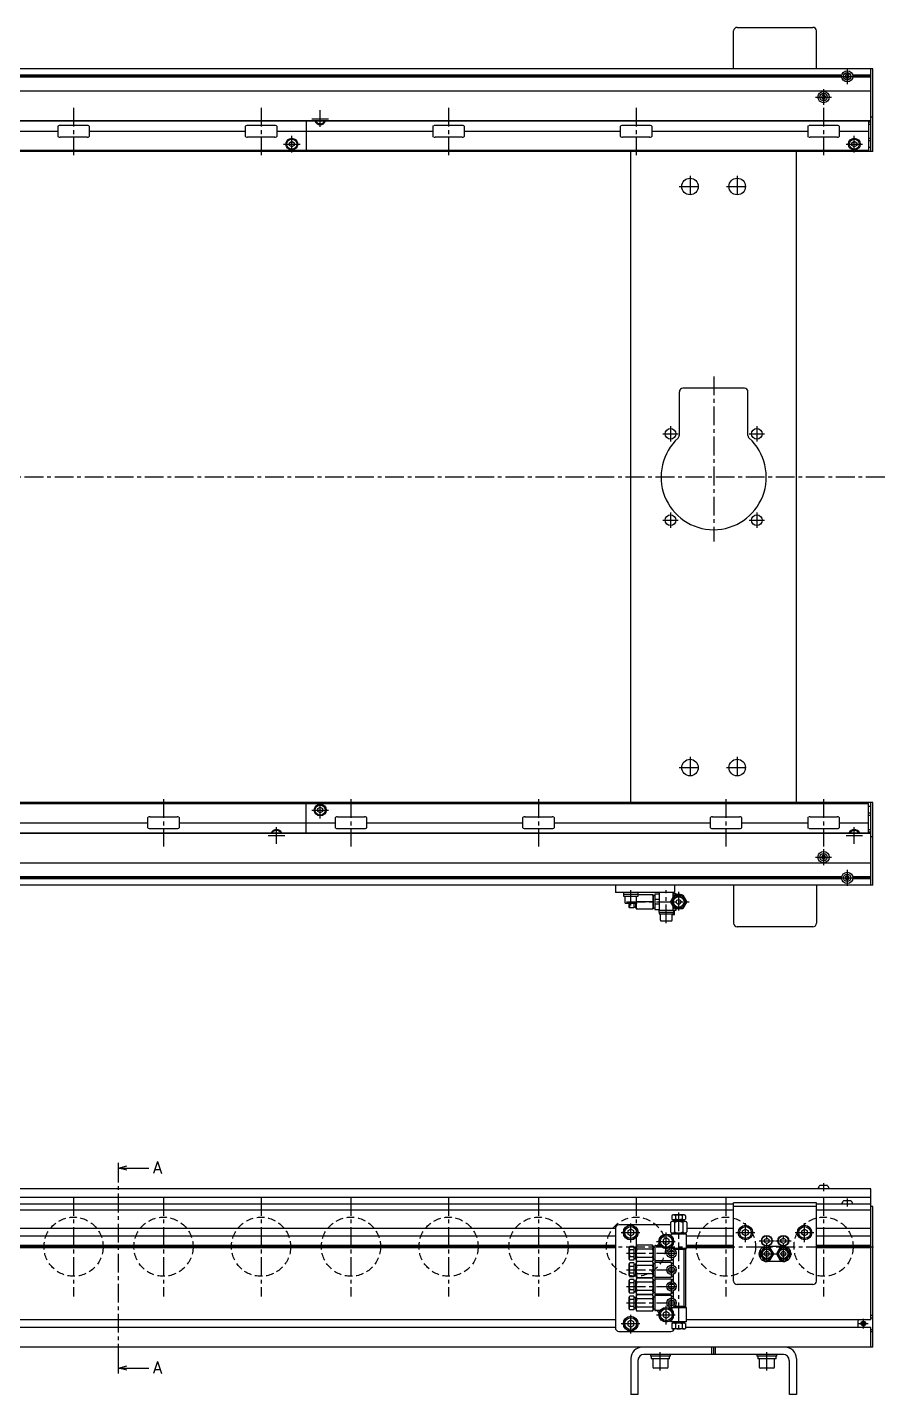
# Model space of a CAD drawing. Extents: x -10 to 4491, y -8 to 1201.
# Drawn here: x 2909 to 3634, y 28 to 1183 of the extents above; entities that cross this region are included whole.
import ezdxf

# ---------------------------------------------------------------- set-up
doc = ezdxf.new("R2010")
doc.units = 0
doc.header["$LTSCALE"] = 0.5
doc.linetypes.add('CENTER', pattern=[50.8, 31.75, -6.35, 6.35, -6.35])
doc.linetypes.add('DASHED', pattern=[19.05, 12.7, -6.35])
for name, color, linetype in [('MSM_CENTER', 1, 'CENTER'), ('MSM_CONTINUOUS', 7, 'CONTINUOUS'), ('MSM_DASHED', 4, 'DASHED'), ('MSM_PART_NUMBER', 7, 'CONTINUOUS')]:
    doc.layers.add(name, color=color, linetype=linetype)
doc.styles.get("Standard").update_dxf_attribs({"font": 'txt.shx', "height": 10, "bigfont": 'bigfont.shx'})

# ---------------------------------------------------------------- blocks, each defined once
blk = doc.blocks.new('*U88')
at = {"layer": 'MSM_PART_NUMBER'}
blk.add_text('A', height=10, dxfattribs=at).set_placement((3015.3, 214.9))
blk = doc.blocks.new('*U89')
at = {"layer": 'MSM_PART_NUMBER'}
blk.add_text('A', height=10, dxfattribs=at).set_placement((3015.3, 45.9))

msp = doc.modelspace()

# ---------------------------------------------------------------- linework, layer by layer
at = {"layer": 'MSM_CENTER'}
for p, q in [((3602.2, 1148.8), (3602.2, 1135.3)), ((3595.5, 1142), (3609, 1142)), ((3575.5, 1124.5), (3589, 1124.5)), ((3582.2, 1131.3), (3582.2, 1117.8)), ((2948.2, 1115.5), (2948.2, 1075.5)), ((3106.7, 1115.5), (3106.7, 1075.5)), ((3156.7, 1099.2), (3156.7, 1113.3)), ((3265.2, 1115.5), (3265.2, 1075.5)), ((3423.7, 1115.5), (3423.7, 1075.5)), ((3582.2, 1115.5), (3582.2, 1075.5)), ((3149.7, 1106.2), (3163.8, 1106.2)), ((3132.7, 1077.7), (3132.7, 1091.8)), ((3608.2, 1077.7), (3608.2, 1091.8)), ((3125.7, 1084.7), (3139.8, 1084.7)), ((3601.2, 1084.7), (3615.2, 1084.7)), ((3469.3, 1057.9), (3469.3, 1039.9)), ((3509.2, 1057.9), (3509.2, 1039.9)), ((3460.2, 1048.9), (3478.3, 1048.9)), ((3500.2, 1048.9), (3518.3, 1048.9)), ((3489.3, 888.4), (3489.3, 748.9)), ((3452.8, 846.4), (3452.8, 833.4)), ((3525.8, 846.4), (3525.8, 833.4)), ((3446.2, 839.9), (3459.3, 839.9)), ((3519.2, 839.9), (3532.2, 839.9)), ((3633.9, 803.4), (359.7, 803.4)), ((3446.2, 766.9), (3459.3, 766.9)), ((3452.8, 773.4), (3452.8, 760.4)), ((3519.2, 766.9), (3532.2, 766.9)), ((3525.8, 773.4), (3525.8, 760.4)), ((3469.3, 566.9), (3469.3, 548.9)), ((3509.2, 566.9), (3509.2, 548.9)), ((3460.2, 557.9), (3478.3, 557.9)), ((3500.2, 557.9), (3518.3, 557.9)), ((3024.2, 531.3), (3024.2, 491.3)), ((3149.7, 522), (3163.8, 522)), ((3156.7, 515), (3156.7, 529)), ((3182.7, 531.3), (3182.7, 491.3)), ((3341.2, 531.3), (3341.2, 491.3)), ((3499.7, 531.3), (3499.7, 491.3)), ((3582.2, 531.3), (3582.2, 491.3)), ((3112.7, 500.5), (3126.7, 500.5)), ((3119.7, 493.5), (3119.7, 507.5)), ((3601.2, 500.5), (3615.2, 500.5)), ((3608.2, 493.5), (3608.2, 507.5)), ((3582.2, 489), (3582.2, 475.5)), ((3575.5, 482.2), (3589, 482.2)), ((3595.5, 464.7), (3609, 464.7)), ((3602.2, 471.5), (3602.2, 458)), ((3419.2, 441.3), (3419.2, 454.4)), ((3449.2, 426.3), (3449.2, 454.4)), ((3459.7, 452.9), (3459.7, 435.9)), ((3415.7, 444.4), (3468.7, 444.4)), ((2986.3, 55), (2986.3, 215)), ((3582.2, 206.8), (3582.2, 200)), ((2948.2, 195), (2948.2, 111)), ((3024.2, 195), (3024.2, 111)), ((3106.7, 195), (3106.7, 111)), ((3182.7, 195), (3182.7, 111)), ((3265.2, 195), (3265.2, 111)), ((3341.2, 195), (3341.2, 111)), ((3423.7, 195), (3423.7, 111)), ((3499.7, 195), (3499.7, 111)), ((3582.2, 195), (3582.2, 111)), ((3602.2, 193.8), (3602.2, 187)), ((3459.7, 182), (3459.7, 81.5)), ((3411, 165), (3427.5, 165)), ((3419.2, 156.7), (3419.2, 173.3)), ((3449.2, 149.2), (3449.2, 165.8)), ((3508.1, 165), (3524.3, 165)), ((3516.2, 156.9), (3516.2, 173.1)), ((3534.2, 140), (3534.2, 164.6)), ((3548.2, 140), (3548.2, 164.6)), ((3558.1, 165), (3574.3, 165)), ((3566.2, 156.9), (3566.2, 173.1)), ((367.2, 153), (3624.3, 153)), ((3441, 157.5), (3457.5, 157.5)), ((3453.7, 141.5), (3453.7, 153.5)), ((3527.7, 158), (3540.8, 158)), ((3541.7, 158), (3554.8, 158)), ((3415.7, 147.5), (3459.7, 147.5)), ((3453.7, 127.5), (3453.7, 139.5)), ((3527.2, 147), (3555.3, 147)), ((3415.7, 133.5), (3459.7, 133.5)), ((3415.7, 119.5), (3459.7, 119.5)), ((3453.7, 113.5), (3453.7, 125.5)), ((3415.7, 105.5), (3459.7, 105.5)), ((3453.7, 99.5), (3453.7, 111.5)), ((3419.2, 79.7), (3419.2, 96.3)), ((3441, 95.5), (3457.5, 95.5)), ((3449.2, 87.2), (3449.2, 103.8)), ((3411, 88), (3427.5, 88)), ((3611.8, 88), (3619.9, 88)), ((3615.9, 84), (3615.9, 92)), ((3444.2, 48.4), (3444.2, 64)), ((3534.2, 48.4), (3534.2, 64))]:
    msp.add_line(p, q, dxfattribs=at)
at = {"layer": 'MSM_CONTINUOUS'}
for p, q in [((3506.2, 1148.4), (3506.2, 1180.4)), ((3509.2, 1183.4), (3573.2, 1183.4)), ((3576.2, 1148.4), (3576.2, 1180.4)), ((3623.9, 1148.4), (370.6, 1148.4)), ((3622.2, 1148.3), (372.2, 1148.3)), ((3622.2, 1078.4), (3622.2, 1148.4)), ((3623.9, 1078.4), (3623.9, 1148.4)), ((3597.6, 1142.9), (396.9, 1142.9)), ((3597.6, 1141.2), (396.9, 1141.2)), ((3597.5, 1142), (397, 1142)), ((3602.2, 1143.8), (3600.7, 1142.9)), ((3600.7, 1142.9), (3600.7, 1141.2)), ((3600.7, 1141.2), (3602.2, 1140.3)), ((3603.7, 1142.9), (3602.2, 1143.8)), ((3602.2, 1140.3), (3603.7, 1141.2)), ((3603.7, 1141.2), (3603.7, 1142.9)), ((3622.2, 1142.9), (3606.9, 1142.9)), ((3622.2, 1141.2), (3606.9, 1141.2)), ((3622.2, 1142), (3607, 1142)), ((3622.2, 1129.5), (372.2, 1129.5)), ((3581.4, 1126), (3580.5, 1124.5)), ((3580.5, 1124.5), (3581.4, 1123)), ((3581.4, 1126), (3583.1, 1126)), ((3581.4, 1123), (3583.1, 1123)), ((3584, 1124.5), (3583.1, 1126)), ((3583.1, 1123), (3584, 1124.5)), ((3622.2, 1104.1), (372.2, 1104.1)), ((3622.2, 1104.5), (422.2, 1104.5)), ((2934.8, 1099.5), (2934.8, 1091.5)), ((2959.7, 1100.5), (2936.8, 1100.5)), ((2961.7, 1091.5), (2961.7, 1099.5)), ((3093.3, 1099.5), (3093.3, 1091.5)), ((3118.2, 1100.5), (3095.3, 1100.5)), ((3120.2, 1091.5), (3120.2, 1099.5)), ((3144.7, 1104.1), (3144.7, 1079.4)), ((3156.7, 1103.9), (3156.4, 1104.1)), ((3157.1, 1104.1), (3156.7, 1103.9)), ((3251.8, 1099.5), (3251.8, 1091.5)), ((3276.7, 1100.5), (3253.8, 1100.5)), ((3278.7, 1091.5), (3278.7, 1099.5)), ((3410.3, 1099.5), (3410.3, 1091.5)), ((3435.2, 1100.5), (3412.3, 1100.5)), ((3437.2, 1091.5), (3437.2, 1099.5)), ((3568.8, 1099.5), (3568.8, 1091.5)), ((3593.7, 1100.5), (3570.8, 1100.5)), ((3595.7, 1091.5), (3595.7, 1099.5)), ((3620.2, 1104.1), (3620.2, 1079.4)), ((3622.2, 1103.4), (3620.2, 1103.4)), ((3622.2, 1101.4), (3620.2, 1101.4)), ((3623.9, 1107.4), (3622.2, 1107.4)), ((2934.8, 1095.5), (2803.2, 1095.5)), ((2959.7, 1090.5), (2936.8, 1090.5)), ((3093.3, 1095.5), (2961.7, 1095.5)), ((3118.2, 1090.5), (3095.3, 1090.5)), ((3251.8, 1095.5), (3120.2, 1095.5)), ((3130.7, 1085.9), (3132.7, 1087.1)), ((3132.7, 1087.1), (3134.7, 1085.9)), ((3276.7, 1090.5), (3253.8, 1090.5)), ((3410.3, 1095.5), (3278.7, 1095.5)), ((3435.2, 1090.5), (3412.3, 1090.5)), ((3568.8, 1095.5), (3437.2, 1095.5)), ((3593.7, 1090.5), (3570.8, 1090.5)), ((3620.2, 1095.5), (3595.7, 1095.5)), ((3606.2, 1085.9), (3608.2, 1087.1)), ((3608.2, 1087.1), (3610.2, 1085.9)), ((3622.2, 1089.4), (3620.2, 1089.4)), ((3622.2, 1087.4), (3620.2, 1087.4)), ((3620.2, 1079.4), (450.2, 1079.4)), ((3623.9, 1078.4), (450.2, 1078.4)), ((3130.7, 1083.6), (3130.7, 1085.9)), ((3132.7, 1082.4), (3130.7, 1083.6)), ((3134.7, 1083.6), (3132.7, 1082.4)), ((3134.7, 1085.9), (3134.7, 1083.6)), ((3419.2, 528.4), (3419.2, 1078.4)), ((3559.3, 528.4), (3559.3, 1078.4)), ((3606.2, 1083.6), (3606.2, 1085.9)), ((3608.2, 1082.4), (3606.2, 1083.6)), ((3610.2, 1083.6), (3608.2, 1082.4)), ((3610.2, 1085.9), (3610.2, 1083.6)), ((3622.2, 1081.9), (3620.2, 1081.9)), ((3515.3, 878.4), (3463.3, 878.4)), ((3460.2, 875.4), (3460.2, 838.5)), ((3518.3, 838.5), (3518.3, 875.4)), ((3623.9, 528.4), (450.2, 528.4)), ((450.2, 527.4), (3620.2, 527.4)), ((3144.7, 502.6), (3144.7, 527.4)), ((3154.7, 523.2), (3156.7, 524.4)), ((3154.7, 520.9), (3154.7, 523.2)), ((3156.7, 519.7), (3154.7, 520.9)), ((3156.7, 524.4), (3158.7, 523.2)), ((3158.7, 520.9), (3156.7, 519.7)), ((3158.7, 523.2), (3158.7, 520.9)), ((3620.2, 502.6), (3620.2, 527.4)), ((3622.2, 524.9), (3620.2, 524.9)), ((3622.2, 458.4), (3622.2, 528.4)), ((3623.9, 458.4), (3623.9, 528.4)), ((2879.2, 511.3), (3010.8, 511.3)), ((3010.8, 515.3), (3010.8, 507.3)), ((3012.8, 516.3), (3035.7, 516.3)), ((3037.7, 507.3), (3037.7, 515.3)), ((3037.7, 511.3), (3169.3, 511.3)), ((3169.3, 515.3), (3169.3, 507.3)), ((3171.3, 516.3), (3194.2, 516.3)), ((3196.2, 507.3), (3196.2, 515.3)), ((3196.2, 511.3), (3327.8, 511.3)), ((3327.8, 515.3), (3327.8, 507.3)), ((3329.8, 516.3), (3352.7, 516.3)), ((3354.7, 507.3), (3354.7, 515.3)), ((3354.7, 511.3), (3486.3, 511.3)), ((3486.3, 515.3), (3486.3, 507.3)), ((3488.3, 516.3), (3511.2, 516.3)), ((3513.2, 507.3), (3513.2, 515.3)), ((3513.2, 511.3), (3568.8, 511.3)), ((3568.8, 515.3), (3568.8, 507.3)), ((3570.8, 516.3), (3593.7, 516.3)), ((3595.7, 507.3), (3595.7, 515.3)), ((3595.7, 511.3), (3620.2, 511.3)), ((3622.2, 519.4), (3620.2, 519.4)), ((3622.2, 517.4), (3620.2, 517.4)), ((3622.2, 502.6), (372.2, 502.6)), ((3622.2, 502.2), (422.2, 502.2)), ((3012.8, 506.3), (3035.7, 506.3)), ((3119.4, 502.6), (3119.7, 502.9)), ((3119.7, 502.9), (3120.1, 502.6)), ((3171.3, 506.3), (3194.2, 506.3)), ((3329.8, 506.3), (3352.7, 506.3)), ((3488.3, 506.3), (3511.2, 506.3)), ((3570.8, 506.3), (3593.7, 506.3)), ((3607.9, 502.6), (3608.2, 502.9)), ((3608.2, 502.9), (3608.6, 502.6)), ((3622.2, 505.4), (3620.2, 505.4)), ((3622.2, 503.4), (3620.2, 503.4)), ((3623.9, 499.4), (3622.2, 499.4)), ((3622.2, 477.2), (372.2, 477.2)), ((3581.4, 483.7), (3580.5, 482.2)), ((3580.5, 482.2), (3581.4, 480.7)), ((3583.1, 483.7), (3581.4, 483.7)), ((3583.1, 480.7), (3581.4, 480.7)), ((3584, 482.2), (3583.1, 483.7)), ((3583.1, 480.7), (3584, 482.2)), ((3597.6, 465.6), (396.9, 465.6)), ((3597.6, 463.9), (396.9, 463.9)), ((3597.5, 464.7), (397, 464.7)), ((3602.2, 466.5), (3600.7, 465.6)), ((3600.7, 465.6), (3600.7, 463.9)), ((3600.7, 463.9), (3602.2, 463)), ((3603.7, 465.6), (3602.2, 466.5)), ((3602.2, 463), (3603.7, 463.9)), ((3603.7, 463.9), (3603.7, 465.6)), ((3622.2, 465.6), (3606.9, 465.6)), ((3622.2, 463.9), (3606.9, 463.9)), ((3622.2, 464.7), (3607, 464.7)), ((3623.9, 458.4), (370.6, 458.4)), ((3622.2, 458.4), (372.2, 458.4)), ((3406.2, 458.4), (3406.2, 452.4)), ((3456.2, 452.4), (3406.2, 452.4)), ((3413, 452.4), (3413, 450.8)), ((3413, 450.8), (3425.5, 450.8)), ((3413.2, 450.8), (3413.2, 449.3)), ((3425.4, 449.3), (3425.4, 450.8)), ((3425.5, 450.8), (3425.5, 452.4)), ((3443.2, 450.9), (3439.7, 450.9)), ((3439.7, 450.9), (3439.7, 437.9)), ((3443.2, 452.4), (3443.2, 437.4)), ((3455.2, 448.6), (3455.2, 452.4)), ((3455.2, 451.4), (3457.7, 451.4)), ((3456.2, 458.4), (3456.2, 452.4)), ((3457.7, 450.6), (3457.7, 451.4)), ((3506.2, 458.4), (3506.2, 426.4)), ((3576.2, 458.4), (3576.2, 426.4)), ((3413.2, 449.3), (3425.4, 449.3)), ((3414.2, 449.3), (3414.2, 443.8)), ((3414.7, 443.3), (3423.7, 443.3)), ((3417.7, 443.3), (3417.7, 440)), ((3421.7, 439.4), (3417.9, 439.4)), ((3421.7, 443.3), (3421.7, 439.4)), ((3421.7, 440.1), (3423.2, 440.1)), ((3423.2, 443.3), (3423.2, 439.4)), ((3423.2, 439.4), (3423.7, 439.4)), ((3423.7, 443.3), (3423.7, 438.4)), ((3424.2, 443.8), (3424.2, 449.3)), ((3437.7, 444.4), (3424.3, 444.4)), ((3438.2, 450.4), (3425.4, 450.4)), ((3438.2, 450.4), (3438.2, 438.4)), ((3439.7, 449.4), (3438.2, 449.4)), ((3438.2, 439.4), (3439.7, 439.4)), ((3443.2, 446.4), (3439.7, 446.4)), ((3443.2, 442.4), (3439.7, 442.4)), ((3452.8, 444.4), (3456.3, 450.4)), ((3456.3, 438.4), (3452.8, 444.4)), ((3454, 444.4), (3456.9, 449.4)), ((3456.9, 439.4), (3454, 444.4)), ((3455.2, 437.4), (3455.2, 440.2)), ((3456.3, 450.4), (3463.2, 450.4)), ((3456.9, 449.4), (3462.6, 449.4)), ((3462.6, 439.4), (3456.9, 439.4)), ((3462.6, 449.4), (3465.5, 444.4)), ((3465.5, 444.4), (3462.6, 439.4)), ((3463.2, 450.4), (3466.7, 444.4)), ((3466.7, 444.4), (3463.2, 438.4)), ((3423.7, 438.4), (3438.2, 438.4)), ((3439.7, 437.9), (3443.2, 437.9)), ((3443, 437.4), (3457.7, 437.4)), ((3443, 437.4), (3443, 435.8)), ((3443, 435.8), (3455.5, 435.8)), ((3443.2, 435.8), (3443.2, 434.3)), ((3443.2, 434.3), (3455.4, 434.3)), ((3444.2, 434.3), (3444.2, 428.9)), ((3444.9, 428.3), (3453.6, 428.3)), ((3454.2, 428.9), (3454.2, 434.3)), ((3456.2, 433.4), (3454.2, 433.4)), ((3455.4, 434.3), (3455.4, 435.8)), ((3455.5, 435.8), (3455.5, 437.4)), ((3455.5, 436.4), (3455.7, 436.4)), ((3455.7, 433.4), (3455.7, 436.4)), ((3456.2, 433.4), (3456.2, 437.4)), ((3463.2, 438.4), (3456.3, 438.4)), ((3457.7, 437.4), (3457.7, 438.4)), ((3573.2, 423.4), (3509.2, 423.4)), ((2986.3, 215), (2986.3, 224)), ((2986.3, 219.5), (2993.3, 221.4)), ((2986.3, 219.5), (3011.9, 219.5)), ((2993.3, 217.6), (2986.3, 219.5)), ((3622.2, 202), (372.2, 202)), ((3585.4, 204.8), (3579.1, 204.8)), ((3622.2, 91.3), (3622.2, 202)), ((3622.2, 194.6), (674.4, 194.6)), ((3506.2, 189), (676.6, 189)), ((3576.2, 190), (3506.2, 190)), ((3506.2, 124), (3506.2, 190)), ((3576.2, 187), (3506.2, 187)), ((3576.2, 124), (3576.2, 190)), ((3622.2, 189), (3576.2, 189)), ((3605.4, 191.8), (3599.1, 191.8)), ((3623.9, 187), (3622.2, 187)), ((3623.9, 68), (3623.9, 187)), ((3506.2, 184), (678.6, 184)), ((3452.8, 173.5), (3452.8, 165.5)), ((3454, 179.2), (3454, 176.3)), ((3464.9, 174.5), (3454.5, 174.5)), ((3464.2, 180), (3455.4, 180)), ((3455.5, 176), (3455.5, 174.5)), ((3455.5, 176), (3464, 176)), ((3456.3, 173.5), (3456.3, 165.5)), ((3456.9, 179.2), (3456.9, 176.3)), ((3462.6, 179.2), (3462.6, 176.3)), ((3463.2, 173.5), (3463.2, 165.5)), ((3464, 174.5), (3464, 176)), ((3465.5, 179.2), (3465.5, 176.3)), ((3466.7, 173.5), (3466.7, 165.5)), ((3622.2, 184), (3576.2, 184)), ((3406.2, 168.3), (667.2, 168.3)), ((3406.2, 168.5), (3406.2, 84.5)), ((3452.8, 171.5), (3409.2, 171.5)), ((3419.2, 167.9), (3416.7, 166.4)), ((3416.7, 166.4), (3416.7, 163.6)), ((3416.7, 163.6), (3419.2, 162.1)), ((3421.7, 166.4), (3419.2, 167.9)), ((3419.2, 162.1), (3421.7, 163.6)), ((3421.7, 163.6), (3421.7, 166.4)), ((3453.2, 163.5), (3453.2, 162.3)), ((3466.2, 163.5), (3453.2, 163.5)), ((3464.9, 164.5), (3454.5, 164.5)), ((3454.7, 164.5), (3454.7, 163.5)), ((3464.7, 163.5), (3464.7, 164.5)), ((3466.2, 151.5), (3466.2, 163.5)), ((3506.2, 168.3), (3466.7, 168.3)), ((3513.7, 166.4), (3516.2, 167.9)), ((3513.7, 163.6), (3513.7, 166.4)), ((3516.2, 162.1), (3513.7, 163.6)), ((3516.2, 167.9), (3518.7, 166.4)), ((3518.7, 163.6), (3516.2, 162.1)), ((3518.7, 163.6), (3518.7, 166.4)), ((3563.7, 166.4), (3566.2, 167.9)), ((3563.7, 163.6), (3563.7, 166.4)), ((3566.2, 162.1), (3563.7, 163.6)), ((3566.2, 167.9), (3568.7, 166.4)), ((3568.7, 163.6), (3566.2, 162.1)), ((3568.7, 163.6), (3568.7, 166.4)), ((3622.2, 168.3), (3576.2, 168.3)), ((3406.2, 161.8), (682.2, 161.8)), ((3406.2, 153.9), (682.2, 153.9)), ((3406.2, 153), (682.2, 153)), ((3406.2, 152.1), (682.2, 152.1)), ((3417.7, 151.9), (3417.7, 143.1)), ((3421.7, 153.3), (3418.5, 153.3)), ((3421.7, 150.4), (3418.5, 150.4)), ((3421.7, 153.3), (3421.7, 141.7)), ((3423.2, 151.8), (3421.7, 151.8)), ((3423.7, 152.5), (3423.2, 152.5)), ((3423.2, 152.5), (3423.2, 142.5)), ((3424.3, 154.4), (3423.7, 153.5)), ((3423.7, 153.5), (3423.7, 141.5)), ((3437.7, 154.4), (3424.3, 154.4)), ((3437.7, 151), (3424.3, 151)), ((3438.2, 153.5), (3437.7, 154.4)), ((3438.2, 153.5), (3438.2, 141.5)), ((3439.7, 152.5), (3438.2, 152.5)), ((3439.7, 154), (3439.7, 99)), ((3440.2, 154), (3439.7, 154)), ((3444.3, 153.7), (3439.7, 153.7)), ((3449.2, 160.4), (3446.7, 158.9)), ((3446.7, 158.9), (3446.7, 156.1)), ((3446.7, 156.1), (3449.2, 154.6)), ((3451.7, 158.9), (3449.2, 160.4)), ((3449.2, 154.6), (3451.7, 156.1)), ((3451.7, 156.1), (3451.7, 158.9)), ((3453.5, 153), (3453.5, 151.5)), ((3454.6, 151.5), (3454.8, 151.4)), ((3466.2, 151.5), (3454.6, 151.5)), ((3464.3, 150.6), (3456.2, 150.6)), ((3464.3, 150.6), (3465.7, 151.4)), ((3464.3, 102.4), (3464.3, 150.6)), ((3465.7, 101.6), (3465.7, 151.4)), ((3465.8, 151.2), (3466.2, 151.5)), ((3506.2, 161.8), (3466.2, 161.8)), ((3506.2, 153.9), (3466.2, 153.9)), ((3506.2, 153), (3466.2, 153)), ((3506.2, 152.1), (3466.2, 152.1)), ((3531.3, 152), (3528.4, 147)), ((3528.7, 150.5), (3528.7, 147.5)), ((3529.6, 147), (3531.9, 151)), ((3537.2, 152), (3531.3, 152)), ((3531.9, 151), (3536.6, 151)), ((3532.2, 159.2), (3534.2, 160.3)), ((3532.2, 156.8), (3532.2, 159.2)), ((3534.2, 155.7), (3532.2, 156.8)), ((3534.2, 160.3), (3536.2, 159.2)), ((3536.2, 156.8), (3534.2, 155.7)), ((3535.2, 153.5), (3547.3, 153.5)), ((3536.2, 156.8), (3536.2, 159.2)), ((3536.6, 151), (3538.9, 147)), ((3540.1, 147), (3537.2, 152)), ((3545.3, 152), (3542.4, 147)), ((3543.6, 147), (3545.9, 151)), ((3551.2, 152), (3545.3, 152)), ((3545.9, 151), (3550.6, 151)), ((3546.2, 159.2), (3548.2, 160.3)), ((3546.2, 156.8), (3546.2, 159.2)), ((3548.2, 155.7), (3546.2, 156.8)), ((3548.2, 160.3), (3550.2, 159.2)), ((3550.2, 156.8), (3548.2, 155.7)), ((3550.2, 156.8), (3550.2, 159.2)), ((3550.6, 151), (3552.9, 147)), ((3554.1, 147), (3551.2, 152)), ((3553.7, 147.5), (3553.7, 150.5)), ((3622.2, 161.8), (3576.2, 161.8)), ((3622.2, 153.9), (3576.2, 153.9)), ((3622.2, 153), (3576.2, 153)), ((3622.2, 152.1), (3576.2, 152.1)), ((3421.7, 144.6), (3418.5, 144.6)), ((3421.7, 141.7), (3418.5, 141.7)), ((3421.7, 139.3), (3418.5, 139.3)), ((3421.7, 143.3), (3423.2, 143.3)), ((3421.7, 139.3), (3421.7, 127.7)), ((3423.2, 142.5), (3423.7, 142.5)), ((3423.7, 141.5), (3424.3, 140.6)), ((3424.3, 140.4), (3423.7, 139.5)), ((3423.7, 139.5), (3423.7, 127.5)), ((3437.7, 144), (3424.3, 144)), ((3437.7, 140.6), (3424.3, 140.6)), ((3437.7, 140.4), (3424.3, 140.4)), ((3437.7, 140.6), (3438.2, 141.5)), ((3438.2, 139.5), (3437.7, 140.4)), ((3438.2, 142.5), (3439.7, 142.5)), ((3438.2, 139.5), (3438.2, 127.5)), ((3439.7, 141.3), (3453.5, 141.3)), ((3453.5, 139.7), (3439.7, 139.7)), ((3455.7, 149), (3451.7, 149)), ((3451.7, 146), (3455.7, 146)), ((3453.5, 143.5), (3453.5, 141.3)), ((3453.5, 139.7), (3453.5, 137.5)), ((3455.6, 143.9), (3455.2, 142.9)), ((3455.2, 142.9), (3455.2, 138.1)), ((3528.4, 147), (3531.3, 142)), ((3528.7, 146.5), (3528.7, 143.5)), ((3531.9, 143), (3529.6, 147)), ((3531.3, 142), (3537.2, 142)), ((3536.6, 143), (3531.9, 143)), ((3548.2, 140.5), (3534.2, 140.5)), ((3538.9, 147), (3536.6, 143)), ((3537.2, 142), (3540.1, 147)), ((3542.4, 147), (3545.3, 142)), ((3545.9, 143), (3543.6, 147)), ((3545.3, 142), (3551.2, 142)), ((3550.6, 143), (3545.9, 143)), ((3552.9, 147), (3550.6, 143)), ((3551.2, 142), (3554.1, 147)), ((3554.1, 149.8), (3553.7, 149.5)), ((3553.7, 143.5), (3553.7, 146.5)), ((3553.8, 149.8), (3554, 150)), ((3417.7, 137.9), (3417.7, 129.1)), ((3421.7, 136.4), (3418.5, 136.4)), ((3421.7, 130.6), (3418.5, 130.6)), ((3421.7, 127.7), (3418.5, 127.7)), ((3423.2, 137.8), (3421.7, 137.8)), ((3421.7, 129.3), (3423.2, 129.3)), ((3423.7, 138.5), (3423.2, 138.5)), ((3423.2, 138.5), (3423.2, 128.5)), ((3423.2, 128.5), (3423.7, 128.5)), ((3423.7, 127.5), (3424.3, 126.6)), ((3437.7, 137), (3424.3, 137)), ((3437.7, 130), (3424.3, 130)), ((3437.7, 126.6), (3438.2, 127.5)), ((3439.7, 138.5), (3438.2, 138.5)), ((3438.2, 128.5), (3439.7, 128.5)), ((3439.7, 127.3), (3453.5, 127.3)), ((3455.7, 135), (3451.7, 135)), ((3451.7, 132), (3455.7, 132)), ((3453.5, 129.5), (3453.5, 127.3)), ((3455.2, 128.9), (3455.2, 124.1)), ((3417.7, 123.9), (3417.7, 115.1)), ((3421.7, 125.3), (3418.5, 125.3)), ((3421.7, 122.4), (3418.5, 122.4)), ((3421.7, 116.6), (3418.5, 116.6)), ((3421.7, 125.3), (3421.7, 113.7)), ((3423.2, 123.8), (3421.7, 123.8)), ((3423.7, 124.5), (3423.2, 124.5)), ((3423.2, 124.5), (3423.2, 114.5)), ((3424.3, 126.4), (3423.7, 125.5)), ((3423.7, 125.5), (3423.7, 113.5)), ((3437.7, 126.6), (3424.3, 126.6)), ((3437.7, 126.4), (3424.3, 126.4)), ((3437.7, 123), (3424.3, 123)), ((3437.7, 116), (3424.3, 116)), ((3438.2, 125.5), (3437.7, 126.4)), ((3438.2, 125.5), (3438.2, 113.5)), ((3439.7, 124.5), (3438.2, 124.5)), ((3453.5, 125.7), (3439.7, 125.7)), ((3455.7, 121), (3451.7, 121)), ((3451.7, 118), (3455.7, 118)), ((3453.5, 125.7), (3453.5, 123.5)), ((3573.2, 121), (3509.2, 121)), ((3417.7, 109.9), (3417.7, 101.1)), ((3421.7, 113.7), (3418.5, 113.7)), ((3421.7, 111.3), (3418.5, 111.3)), ((3421.7, 108.4), (3418.5, 108.4)), ((3421.7, 115.3), (3423.2, 115.3)), ((3421.7, 111.3), (3421.7, 99.7)), ((3423.2, 109.8), (3421.7, 109.8)), ((3423.2, 114.5), (3423.7, 114.5)), ((3423.7, 110.5), (3423.2, 110.5)), ((3423.2, 110.5), (3423.2, 100.5)), ((3423.7, 113.5), (3424.3, 112.6)), ((3424.3, 112.4), (3423.7, 111.5)), ((3423.7, 111.5), (3423.7, 99.5)), ((3437.7, 112.6), (3424.3, 112.6)), ((3437.7, 112.4), (3424.3, 112.4)), ((3437.7, 109), (3424.3, 109)), ((3437.7, 112.6), (3438.2, 113.5)), ((3438.2, 111.5), (3437.7, 112.4)), ((3438.2, 114.5), (3439.7, 114.5)), ((3438.2, 111.5), (3438.2, 99.5)), ((3439.7, 110.5), (3438.2, 110.5)), ((3439.7, 113.3), (3453.5, 113.3)), ((3453.5, 111.7), (3439.7, 111.7)), ((3455.7, 107), (3451.7, 107)), ((3451.7, 104), (3455.7, 104)), ((3453.5, 115.5), (3453.5, 113.3)), ((3453.5, 111.7), (3453.5, 109.5)), ((3455.2, 114.9), (3455.2, 110.1)), ((3421.7, 102.6), (3418.5, 102.6)), ((3421.7, 99.7), (3418.5, 99.7)), ((3421.7, 101.3), (3423.2, 101.3)), ((3423.2, 100.5), (3423.7, 100.5)), ((3423.7, 99.5), (3424.3, 98.6)), ((3437.7, 102), (3424.3, 102)), ((3437.7, 98.6), (3424.3, 98.6)), ((3437.7, 98.6), (3438.2, 99.5)), ((3438.2, 100.5), (3439.7, 100.5)), ((3439.7, 99.3), (3444.3, 99.3)), ((3439.7, 99), (3440.2, 99)), ((3449.2, 98.4), (3446.7, 96.9)), ((3446.7, 96.9), (3446.7, 94.1)), ((3446.7, 94.1), (3449.2, 92.6)), ((3451.7, 96.9), (3449.2, 98.4)), ((3449.2, 92.6), (3451.7, 94.1)), ((3451.7, 94.1), (3451.7, 96.9)), ((3453.5, 101.5), (3453.5, 100)), ((3454.6, 101.5), (3454.8, 101.6)), ((3466.2, 101.5), (3454.6, 101.5)), ((3464.3, 102.4), (3456.2, 102.4)), ((3465.7, 101.6), (3464.3, 102.4)), ((3466.2, 101.5), (3465.7, 101.8)), ((3466.2, 89.5), (3466.2, 101.5)), ((3623.9, 95), (3622.2, 95)), ((3622.2, 93), (3623.9, 93)), ((3406.2, 84.8), (679.7, 84.8)), ((3406.2, 91.3), (682.2, 91.3)), ((3409.2, 81.5), (3453.2, 81.5)), ((3419.2, 90.9), (3416.7, 89.4)), ((3416.7, 89.4), (3416.7, 86.6)), ((3416.7, 86.6), (3419.2, 85.1)), ((3421.7, 89.4), (3419.2, 90.9)), ((3419.2, 85.1), (3421.7, 86.6)), ((3421.7, 86.6), (3421.7, 89.4)), ((3453.2, 90.7), (3453.2, 89.5)), ((3466.2, 89.5), (3453.2, 89.5)), ((3454.7, 88.5), (3454, 88.1)), ((3454, 88.1), (3454, 83.9)), ((3454, 83.9), (3454.7, 83.5)), ((3454.7, 89.5), (3454.7, 88.5)), ((3464.7, 88.5), (3454.7, 88.5)), ((3464.7, 83.5), (3454.7, 83.5)), ((3456.9, 88.1), (3456.9, 83.9)), ((3462.6, 88.1), (3462.6, 83.9)), ((3464.7, 88.5), (3464.7, 89.5)), ((3465.5, 88.1), (3464.7, 88.5)), ((3464.7, 83.5), (3465.5, 83.9)), ((3465.5, 88.1), (3465.5, 83.9)), ((3622.2, 84.8), (3465.5, 84.8)), ((3622.2, 91.3), (3466.2, 91.3)), ((3611.2, 90), (3611.2, 86)), ((3615.3, 89), (3614.7, 88)), ((3614.7, 88), (3615.3, 87)), ((3616.4, 89), (3615.3, 89)), ((3615.3, 87), (3616.4, 87)), ((3617, 88), (3616.4, 89)), ((3616.4, 87), (3617, 88)), ((3622.2, 68), (3622.2, 84.8)), ((3622.2, 83), (3623.9, 83)), ((3623.9, 81), (3622.2, 81)), ((3623.9, 68), (472.2, 68)), ((3419.2, 58.5), (3419.2, 28)), ((3548.2, 62), (3430.3, 62)), ((3435.8, 62), (3435.8, 60.4)), ((3452.8, 60.4), (3435.8, 60.4)), ((3436.6, 60.4), (3436.6, 58.4)), ((3452, 58.4), (3436.6, 58.4)), ((3437.8, 58.4), (3437.8, 51.2)), ((3450.8, 51.2), (3450.8, 58.4)), ((3452, 58.4), (3452, 60.4)), ((3452.8, 60.4), (3452.8, 62)), ((3487.8, 62), (3487.8, 68)), ((3489.3, 62), (3489.3, 68)), ((3490.8, 62), (3490.8, 68)), ((3525.8, 62), (3525.8, 60.4)), ((3542.8, 60.4), (3525.8, 60.4)), ((3526.6, 60.4), (3526.6, 58.4)), ((3542, 58.4), (3526.6, 58.4)), ((3527.8, 58.4), (3527.8, 51.2)), ((3540.8, 51.2), (3540.8, 58.4)), ((3542, 58.4), (3542, 60.4)), ((3542.8, 60.4), (3542.8, 62)), ((3559.3, 58.5), (3559.3, 28)), ((2986.3, 46), (2986.3, 55)), ((2986.3, 50.5), (2993.3, 52.4)), ((2993.3, 48.6), (2986.3, 50.5)), ((2986.3, 50.5), (3011.9, 50.5)), ((3425.3, 57), (3425.3, 28)), ((3449.9, 50.4), (3438.6, 50.4)), ((3539.9, 50.4), (3528.6, 50.4)), ((3553.3, 28), (3553.3, 57)), ((3425.3, 28), (3419.2, 28)), ((3559.3, 28), (3553.3, 28))]:
    msp.add_line(p, q, dxfattribs=at)
for centre, radius in [((3602.2, 1142), 4.75), ((3602.2, 1142), 3.13), ((3582.2, 1124.5), 4.75), ((3582.2, 1124.5), 3.13), ((3132.7, 1084.7), 5), ((3132.7, 1084.7), 4.25), ((3608.2, 1084.7), 5), ((3608.2, 1084.7), 4.25), ((3469.3, 1048.9), 7), ((3509.2, 1048.9), 7), ((3452.8, 839.9), 4.5), ((3525.8, 839.9), 4.5), ((3452.8, 766.9), 4.5), ((3525.8, 766.9), 4.5), ((3469.3, 557.9), 7), ((3509.2, 557.9), 7), ((3156.7, 522), 5), ((3156.7, 522), 4.25), ((3582.2, 482.2), 4.75), ((3582.2, 482.2), 3.13), ((3602.2, 464.7), 4.75), ((3602.2, 464.7), 3.13), ((3459.7, 444.4), 4.4), ((3459.7, 444.4), 2), ((3419.2, 165), 6.25), ((3419.2, 165), 6.1), ((3419.2, 165), 5), ((3449.2, 157.5), 6.25), ((3449.2, 157.5), 6.1), ((3449.2, 157.5), 5), ((3516.2, 165), 6.1), ((3516.2, 165), 5), ((3534.2, 158), 4.6), ((3534.2, 158), 4.25), ((3548.2, 158), 4.6), ((3548.2, 158), 4.25), ((3566.2, 165), 6.1), ((3566.2, 165), 5), ((3453.7, 147.5), 4), ((3534.2, 147), 3.9), ((3548.2, 147), 3.9), ((3453.7, 147.5), 2.5), ((3534.2, 147), 2), ((3548.2, 147), 2), ((3453.7, 133.5), 4), ((3453.7, 133.5), 2.5), ((3453.7, 119.5), 4), ((3453.7, 119.5), 2.5), ((3453.7, 105.5), 4), ((3453.7, 105.5), 2.5), ((3419.2, 88), 6.25), ((3419.2, 88), 6.1), ((3419.2, 88), 5), ((3449.2, 95.5), 6.25), ((3449.2, 95.5), 6.1), ((3449.2, 95.5), 5), ((3615.9, 88), 2), ((3615.9, 88), 1.6)]:
    msp.add_circle(centre, radius, dxfattribs=at)
for centre, radius, start, end in [((3509.2, 1180.4), 3, 90, 180), ((3573.2, 1180.4), 3, 0, 90), ((2935.7, 1099.4), 0.882, 115.5328, 172.1027), ((2936.8, 1097.1), 3.41, 89.6687, 115.2454), ((2959.7, 1097.1), 3.41, 64.7546, 90.3313), ((2960.8, 1099.4), 0.882, 7.8973, 64.4672), ((3094.2, 1099.4), 0.882, 115.5328, 172.1027), ((3095.3, 1097.1), 3.41, 89.6687, 115.2454), ((3118.2, 1097.1), 3.41, 64.7546, 90.3313), ((3119.3, 1099.4), 0.882, 7.8973, 64.4672), ((3156.7, 1106.2), 5, 204.8346, 335.1654), ((3156.7, 1106.2), 4.25, 209.6116, 330.3884), ((3252.7, 1099.4), 0.882, 115.5328, 172.1027), ((3253.8, 1097.1), 3.41, 89.6687, 115.2454), ((3276.7, 1097.1), 3.41, 64.7546, 90.3313), ((3277.8, 1099.4), 0.882, 7.8973, 64.4672), ((3411.2, 1099.4), 0.882, 115.5328, 172.1027), ((3412.3, 1097.1), 3.41, 89.6687, 115.2454), ((3435.2, 1097.1), 3.41, 64.7546, 90.3313), ((3436.3, 1099.4), 0.882, 7.8973, 64.4672), ((3569.7, 1099.4), 0.882, 115.5328, 172.1027), ((3570.8, 1097.1), 3.41, 89.6687, 115.2454), ((3593.7, 1097.1), 3.41, 64.7546, 90.3313), ((3594.8, 1099.4), 0.882, 7.8973, 64.4672), ((2935.7, 1091.6), 0.882, 187.8973, 244.4672), ((2936.8, 1093.9), 3.41, 244.7546, 270.3313), ((2959.7, 1093.9), 3.41, 269.6687, 295.2454), ((2960.8, 1091.6), 0.882, 295.5328, 352.1027), ((3094.2, 1091.6), 0.882, 187.8973, 244.4672), ((3095.3, 1093.9), 3.41, 244.7546, 270.3313), ((3118.2, 1093.9), 3.41, 269.6687, 295.2454), ((3119.3, 1091.6), 0.882, 295.5328, 352.1027), ((3252.7, 1091.6), 0.882, 187.8973, 244.4672), ((3253.8, 1093.9), 3.41, 244.7546, 270.3313), ((3276.7, 1093.9), 3.41, 269.6687, 295.2454), ((3277.8, 1091.6), 0.882, 295.5328, 352.1027), ((3411.2, 1091.6), 0.882, 187.8973, 244.4672), ((3412.3, 1093.9), 3.41, 244.7546, 270.3313), ((3435.2, 1093.9), 3.41, 269.6687, 295.2454), ((3436.3, 1091.6), 0.882, 295.5328, 352.1027), ((3569.7, 1091.6), 0.882, 187.8973, 244.4672), ((3570.8, 1093.9), 3.41, 244.7546, 270.3313), ((3593.7, 1093.9), 3.41, 269.6687, 295.2454), ((3594.8, 1091.6), 0.882, 295.5328, 352.1027), ((3463.3, 875.4), 3, 90, 180), ((3515.3, 875.4), 3, 0, 90), ((3489.3, 803.4), 44.5, 132.3521, 47.6479), ((3457.2, 838.5), 3, 312.3521, 360), ((3521.3, 838.5), 3, 180, 227.6479), ((3011.7, 515.2), 0.882, 115.5328, 172.1027), ((3012.8, 512.9), 3.41, 89.6687, 115.2454), ((3035.7, 512.9), 3.41, 64.7546, 90.3313), ((3036.8, 515.2), 0.882, 7.8973, 64.4672), ((3170.2, 515.2), 0.882, 115.5328, 172.1027), ((3171.3, 512.9), 3.41, 89.6687, 115.2454), ((3194.2, 512.9), 3.41, 64.7546, 90.3313), ((3195.3, 515.2), 0.882, 7.8973, 64.4672), ((3328.7, 515.2), 0.882, 115.5328, 172.1027), ((3329.8, 512.9), 3.41, 89.6687, 115.2454), ((3352.7, 512.9), 3.41, 64.7546, 90.3313), ((3353.8, 515.2), 0.882, 7.8973, 64.4672), ((3487.2, 515.2), 0.882, 115.5328, 172.1027), ((3488.3, 512.9), 3.41, 89.6687, 115.2454), ((3511.2, 512.9), 3.41, 64.7546, 90.3313), ((3512.3, 515.2), 0.882, 7.8973, 64.4672), ((3569.7, 515.2), 0.882, 115.5328, 172.1027), ((3570.8, 512.9), 3.41, 89.6687, 115.2454), ((3593.7, 512.9), 3.41, 64.7546, 90.3313), ((3594.8, 515.2), 0.882, 7.8973, 64.4672), ((3011.7, 507.4), 0.882, 187.8973, 244.4672), ((3012.8, 509.7), 3.41, 244.7546, 270.3313), ((3035.7, 509.7), 3.41, 269.6687, 295.2454), ((3036.8, 507.4), 0.882, 295.5328, 352.1027), ((3119.7, 500.5), 5, 24.8346, 155.1654), ((3119.7, 500.5), 4.25, 29.6116, 150.3884), ((3170.2, 507.4), 0.882, 187.8973, 244.4672), ((3171.3, 509.7), 3.41, 244.7546, 270.3313), ((3194.2, 509.7), 3.41, 269.6687, 295.2454), ((3195.3, 507.4), 0.882, 295.5328, 352.1027), ((3328.7, 507.4), 0.882, 187.8973, 244.4672), ((3329.8, 509.7), 3.41, 244.7546, 270.3313), ((3352.7, 509.7), 3.41, 269.6687, 295.2454), ((3353.8, 507.4), 0.882, 295.5328, 352.1027), ((3487.2, 507.4), 0.882, 187.8973, 244.4672), ((3488.3, 509.7), 3.41, 244.7546, 270.3313), ((3511.2, 509.7), 3.41, 269.6687, 295.2454), ((3512.3, 507.4), 0.882, 295.5328, 352.1027), ((3569.7, 507.4), 0.882, 187.8973, 244.4672), ((3570.8, 509.7), 3.41, 244.7546, 270.3313), ((3593.7, 509.7), 3.41, 269.6687, 295.2454), ((3594.8, 507.4), 0.882, 295.5328, 352.1027), ((3608.2, 500.5), 5, 24.8346, 155.1654), ((3608.2, 500.5), 4.25, 29.6116, 150.3884), ((3459.7, 444.4), 6.5, 67.3801, 112.6199), ((3414.7, 443.8), 0.5, 180, 270), ((3419.3, 440), 1.6, 180.4356, 202.495), ((3422.8, 441.9), 4.91, 163.4223, 210.63), ((3423.7, 443.8), 0.5, 270, 0), ((3432.4, 441.4), 8.67, 166.9784, 200.2562), ((3432.4, 447.4), 8.67, 199.559, 200.2562), ((3432.4, 441.4), 8.67, 159.7438, 160.441), ((3429.6, 447.4), 8.67, 339.7438, 20.2562), ((3429.6, 441.4), 8.67, 339.7438, 20.2562), ((3459.7, 444.4), 5.2, 74.0576, 105.9424), ((3444.9, 428.9), 0.6, 180, 270), ((3453.6, 428.9), 0.6, 270, 360), ((3509.2, 426.4), 3, 180, 270), ((3573.2, 426.4), 3, 270, 0), ((3582.2, 201.1), 4.75, 129.7731, 169.0684), ((3582.3, 201.1), 4.75, 10.9316, 50.2269), ((3602.2, 188.1), 4.75, 129.7731, 169.0684), ((3602.3, 188.1), 4.75, 10.9316, 50.2269), ((3454.6, 172.5), 2, 90.1103, 149.9389), ((3454.2, 172.7), 1.53, 111.5511, 150.3652), ((3454.6, 171), 3.28, 77.03, 107.5801), ((3455.4, 178.4), 1.6, 90.4356, 150.0019), ((3455.1, 178.6), 1.28, 101.2367, 150.0095), ((3455.5, 179.9), 3.9, 247.3775, 270), ((3455.2, 179.5), 3.45, 249.0935, 269.3389), ((3455.4, 177.2), 2.65, 75.4682, 102.7048), ((3455.5, 179.8), 3.76, 264.4656, 290.7762), ((3454.9, 172.7), 1.56, 29.9411, 75.7684), ((3455.8, 178.6), 1.27, 30.0015, 75.5168), ((3459.7, 166.7), 7.63, 63.0096, 116.9904), ((3458.5, 177), 2.75, 97.7045, 127.8864), ((3459.7, 194.2), 18.1, 260.8193, 279.1807), ((3459.8, 169.7), 10.1, 82.1591, 98.9764), ((3460.9, 177), 2.8, 52.0333, 85.178), ((3463.7, 178.6), 1.28, 101.2367, 150.0095), ((3463.9, 179.5), 3.45, 249.0935, 269.3389), ((3464.5, 172.7), 1.53, 111.5511, 150.3652), ((3464.1, 177.2), 2.65, 75.4682, 102.7048), ((3464.2, 179.8), 3.76, 264.4656, 290.7762), ((3464, 179.9), 3.9, 270, 292.6121), ((3465, 171), 3.28, 77.03, 107.5801), ((3464.1, 178.4), 1.6, 29.9981, 89.5644), ((3464.4, 178.6), 1.27, 30.0015, 75.5168), ((3464.9, 172.5), 2, 30.0316, 89.8897), ((3465.3, 172.7), 1.56, 29.9411, 75.7684), ((3409.2, 168.5), 3, 90, 180), ((3454.6, 166.5), 2, 210.0316, 269.8897), ((3454.2, 166.3), 1.56, 209.9411, 255.7684), ((3454.5, 168), 3.28, 257.03, 287.5801), ((3455, 166.3), 1.53, 291.5511, 330.3652), ((3459.7, 172.3), 7.63, 243.0096, 296.9904), ((3464.6, 166.3), 1.56, 209.9411, 255.7684), ((3464.9, 168), 3.28, 257.03, 287.5801), ((3464.9, 166.5), 2, 270.1103, 329.9389), ((3465.3, 166.3), 1.53, 291.5511, 330.3652), ((3419.3, 151.9), 1.6, 119.9981, 179.5644), ((3419.2, 152.2), 1.28, 119.9905, 168.7633), ((3420.5, 151.8), 2.65, 167.2952, 194.5318), ((3419.2, 151.5), 1.27, 194.4832, 239.9985), ((3420.7, 148.7), 2.75, 142.1136, 172.2955), ((3427.2, 152.6), 3.47, 147.6436, 177.9722), ((3541, 155.4), 117.3, 181.3419, 181.4015), ((3427.3, 152.9), 3.56, 184.5339, 212.0949), ((3461.6, 143), 38.2, 167.9644, 172.5206), ((3434.8, 152.6), 3.47, 2.0278, 32.3564), ((3434.7, 152.9), 3.56, 327.9051, 355.4661), ((3400.4, 143), 38.2, 7.4794, 12.0356), ((3321, 155.4), 117.3, 358.5985, 358.6581), ((3440.2, 157), 3, 270, 344.3457), ((3441.8, 146.7), 13.7, 20.5549, 28.5018), ((3534.2, 147), 6.5, 96.3016, 270), ((3534.2, 147), 5.04, 94.0987, 145.9013), ((3534.2, 147), 5.04, 34.0987, 85.9013), ((3548.2, 147), 5.04, 94.0987, 145.9013), ((3548.2, 147), 6.5, 270, 83.6984), ((3548.2, 147), 5.04, 34.0987, 85.9013), ((3419.3, 137.9), 1.6, 119.9981, 179.5644), ((3419.3, 143.1), 1.6, 180.4356, 240.0019), ((3428, 147.5), 10.1, 171.0236, 187.8409), ((3419.2, 143.5), 1.28, 119.9905, 168.7633), ((3420.5, 143.2), 2.65, 167.2952, 194.5318), ((3419.2, 138.2), 1.28, 119.9905, 168.7633), ((3420.8, 146.3), 2.8, 184.822, 217.9667), ((3419.2, 142.8), 1.27, 194.4832, 239.9985), ((3432.1, 147.4), 8.31, 175.7914, 187.9999), ((3437.8, 148), 14.1, 187.355, 196.3931), ((3427.2, 142.2), 3.47, 147.6436, 177.9722), ((3541, 145.1), 117.3, 181.3419, 181.4015), ((3427.3, 142.5), 3.56, 184.5339, 212.0949), ((3427.2, 138.6), 3.47, 147.6436, 177.9722), ((3541, 141.4), 117.3, 181.3419, 181.4015), ((3424.2, 148), 14.1, 343.6069, 352.645), ((3434.8, 142.2), 3.47, 2.0278, 32.3564), ((3434.7, 142.5), 3.56, 327.9051, 355.4661), ((3434.8, 138.6), 3.47, 2.0278, 32.3564), ((3429.9, 147.4), 8.31, 352.0001, 4.2086), ((3321, 145.1), 117.3, 358.5985, 358.6581), ((3321, 141.4), 117.3, 358.5985, 358.6581), ((3449.1, 147.5), 7.64, 305.9792, 323.0464), ((3449.1, 133.5), 7.64, 36.9536, 54.0208), ((3534.2, 147), 5.04, 154.0987, 205.9013), ((3534.2, 147), 5.04, 214.0987, 265.9013), ((3534.2, 147), 5.04, 274.0987, 325.9013), ((3534.2, 147), 5.04, 334.0987, 25.9013), ((3548.2, 147), 5.04, 154.0987, 205.9013), ((3548.2, 147), 5.04, 214.0987, 265.9013), ((3548.2, 147), 5.04, 274.0987, 325.9013), ((3548.2, 147), 5.04, 334.0987, 25.9013), ((3419.3, 129.1), 1.6, 180.4356, 240.0019), ((3420.5, 137.8), 2.65, 167.2952, 194.5318), ((3428, 133.5), 10.1, 171.0236, 187.8409), ((3419.2, 129.5), 1.28, 119.9905, 168.7633), ((3420.5, 129.2), 2.65, 167.2952, 194.5318), ((3419.2, 137.5), 1.27, 194.4832, 239.9985), ((3420.7, 134.7), 2.75, 142.1136, 172.2955), ((3420.8, 132.3), 2.8, 184.822, 217.9667), ((3419.2, 128.8), 1.27, 194.4832, 239.9985), ((3432.1, 133.4), 8.31, 175.7914, 187.9999), ((3427.3, 138.9), 3.56, 184.5339, 212.0949), ((3461.6, 129), 38.2, 167.9644, 172.5206), ((3437.8, 134), 14.1, 187.355, 196.3931), ((3427.2, 128.2), 3.47, 147.6436, 177.9722), ((3541, 131.1), 117.3, 181.3419, 181.4015), ((3427.3, 128.5), 3.56, 184.5339, 212.0949), ((3434.7, 138.9), 3.56, 327.9051, 355.4661), ((3400.4, 129), 38.2, 7.4794, 12.0356), ((3424.2, 134), 14.1, 343.6069, 352.645), ((3434.8, 128.2), 3.47, 2.0278, 32.3564), ((3434.7, 128.5), 3.56, 327.9051, 355.4661), ((3429.9, 133.4), 8.31, 352.0001, 4.2086), ((3321, 131.1), 117.3, 358.5985, 358.6581), ((3449.1, 133.5), 7.64, 305.9792, 323.0464), ((3161.1, 25.2), 315, 20.7943, 20.9943), ((3443.1, 134.1), 13.1, 336.6998, 341.5116), ((3419.3, 123.9), 1.6, 119.9981, 179.5644), ((3419.2, 124.2), 1.28, 119.9905, 168.7633), ((3420.5, 123.8), 2.65, 167.2952, 194.5318), ((3428, 119.5), 10.1, 171.0236, 187.8409), ((3419.2, 115.5), 1.28, 119.9905, 168.7633), ((3420.5, 115.2), 2.65, 167.2952, 194.5318), ((3419.2, 123.5), 1.27, 194.4832, 239.9985), ((3420.7, 120.7), 2.75, 142.1136, 172.2955), ((3420.8, 118.3), 2.8, 184.822, 217.9667), ((3432.1, 119.4), 8.31, 175.7914, 187.9999), ((3427.2, 124.6), 3.47, 147.6436, 177.9722), ((3541, 127.4), 117.3, 181.3419, 181.4015), ((3427.3, 124.9), 3.56, 184.5339, 212.0949), ((3461.6, 115), 38.2, 167.9644, 172.5206), ((3437.8, 120), 14.1, 187.355, 196.3931), ((3427.2, 114.2), 3.47, 147.6436, 177.9722), ((3434.8, 124.6), 3.47, 2.0278, 32.3564), ((3434.7, 124.9), 3.56, 327.9051, 355.4661), ((3400.4, 115), 38.2, 7.4794, 12.0356), ((3424.2, 120), 14.1, 343.6069, 352.645), ((3434.8, 114.2), 3.47, 2.0278, 32.3564), ((3321, 127.4), 117.3, 358.5985, 358.6581), ((3429.9, 119.4), 8.31, 352.0001, 4.2086), ((3449.1, 119.5), 7.64, 36.9536, 54.0208), ((3161.1, 11.2), 315, 20.7943, 20.9943), ((3443.1, 120.1), 13.1, 336.6998, 341.5116), ((3509.2, 124), 3, 180, 270), ((3573.2, 124), 3, 270, 0), ((3419.3, 109.9), 1.6, 119.9981, 179.5644), ((3419.3, 115.1), 1.6, 180.4356, 240.0019), ((3419.2, 110.2), 1.28, 119.9905, 168.7633), ((3420.5, 109.8), 2.65, 167.2952, 194.5318), ((3428, 105.5), 10.1, 171.0236, 187.8409), ((3419.2, 114.8), 1.27, 194.4832, 239.9985), ((3419.2, 109.5), 1.27, 194.4832, 239.9985), ((3420.7, 106.7), 2.75, 142.1136, 172.2955), ((3420.8, 104.3), 2.8, 184.822, 217.9667), ((3432.1, 105.4), 8.31, 175.7914, 187.9999), ((3541, 117.1), 117.3, 181.3419, 181.4015), ((3427.3, 114.5), 3.56, 184.5339, 212.0949), ((3427.2, 110.6), 3.47, 147.6436, 177.9722), ((3541, 113.4), 117.3, 181.3419, 181.4015), ((3427.3, 110.9), 3.56, 184.5339, 212.0949), ((3461.6, 101), 38.2, 167.9644, 172.5206), ((3437.8, 106), 14.1, 187.355, 196.3931), ((3434.7, 114.5), 3.56, 327.9051, 355.4661), ((3434.8, 110.6), 3.47, 2.0278, 32.3564), ((3434.7, 110.9), 3.56, 327.9051, 355.4661), ((3400.4, 101), 38.2, 7.4794, 12.0356), ((3424.2, 106), 14.1, 343.6069, 352.645), ((3321, 117.1), 117.3, 358.5985, 358.6581), ((3321, 113.4), 117.3, 358.5985, 358.6581), ((3429.9, 105.4), 8.31, 352.0001, 4.2086), ((3449.1, 119.5), 7.64, 305.9792, 323.0464), ((3449.1, 105.5), 7.64, 36.9536, 54.0208), ((3443.1, 104.9), 13.1, 18.4905, 23.2981), ((3419.3, 101.1), 1.6, 180.4356, 240.0019), ((3419.2, 101.5), 1.28, 119.9905, 168.7633), ((3420.5, 101.2), 2.65, 167.2952, 194.5318), ((3419.2, 100.8), 1.27, 194.4832, 239.9985), ((3427.2, 100.2), 3.47, 147.6436, 177.9722), ((3541, 103.1), 117.3, 181.3419, 181.4015), ((3427.3, 100.5), 3.56, 184.5339, 212.0949), ((3434.8, 100.2), 3.47, 2.0278, 32.3564), ((3434.7, 100.5), 3.56, 327.9051, 355.4661), ((3321, 103.1), 117.3, 358.5985, 358.6581), ((3440.2, 96), 3, 15.6543, 90), ((3441.8, 106.3), 13.6, 331.474, 339.4565), ((3409.2, 84.5), 3, 180, 270), ((3453.2, 84.5), 3, 270, 340.5288), ((3456.1, 83.9), 4.66, 103.9794, 117.2198), ((3456.1, 88.1), 4.66, 242.7802, 256.0206), ((3455.6, 85.7), 2.81, 94.3884, 103.4565), ((3455.6, 86.3), 2.81, 256.5435, 265.6116), ((3455.3, 85.6), 2.89, 57.6436, 87.9722), ((3455.3, 86.4), 2.89, 272.0278, 302.3564), ((3459.9, 77.7), 10.8, 91.0424, 106.5456), ((3459.9, 94.3), 10.8, 253.4544, 268.9576), ((3459.7, 78.6), 9.89, 72.7151, 89.697), ((3459.7, 93.4), 9.89, 270.303, 287.2849), ((3464.2, 85.6), 2.89, 92.0278, 122.3564), ((3464.2, 86.4), 2.89, 237.6436, 267.9722), ((3463.9, 85.7), 2.81, 76.5435, 85.6116), ((3463.9, 86.3), 2.81, 274.3884, 283.4565), ((3463.4, 83.9), 4.66, 62.7802, 76.0206), ((3463.4, 88.1), 4.66, 283.9794, 297.2198), ((3614.3, 86), 3, 180, 204.6243), ((3614.3, 90), 3, 155.3757, 180), ((3428.8, 58.5), 9.5, 90, 180), ((3430.3, 57), 5, 90, 180), ((3548.2, 57), 5, 0, 90), ((3549.8, 58.5), 9.5, 0, 90), ((3438.6, 51.2), 0.8, 180, 270), ((3449.9, 51.2), 0.8, 270, 0), ((3528.6, 51.2), 0.8, 180, 270), ((3539.9, 51.2), 0.8, 270, 0)]:
    msp.add_arc(centre, radius, start, end, dxfattribs=at)
at = {"layer": 'MSM_DASHED'}
for centre in [(2948.2, 153), (3024.2, 153), (3106.7, 153), (3182.7, 153), (3265.2, 153), (3341.2, 153), (3423.7, 153), (3499.7, 153), (3582.2, 153)]:
    msp.add_circle(centre, 25, dxfattribs=at)

# ---------------------------------------------------------------- block references
at = {"layer": 'MSM_CONTINUOUS'}
for name in ['*U88', '*U89']:
    msp.add_blockref(name, (0, 0), dxfattribs=at)

doc.saveas('drawing.dxf')
